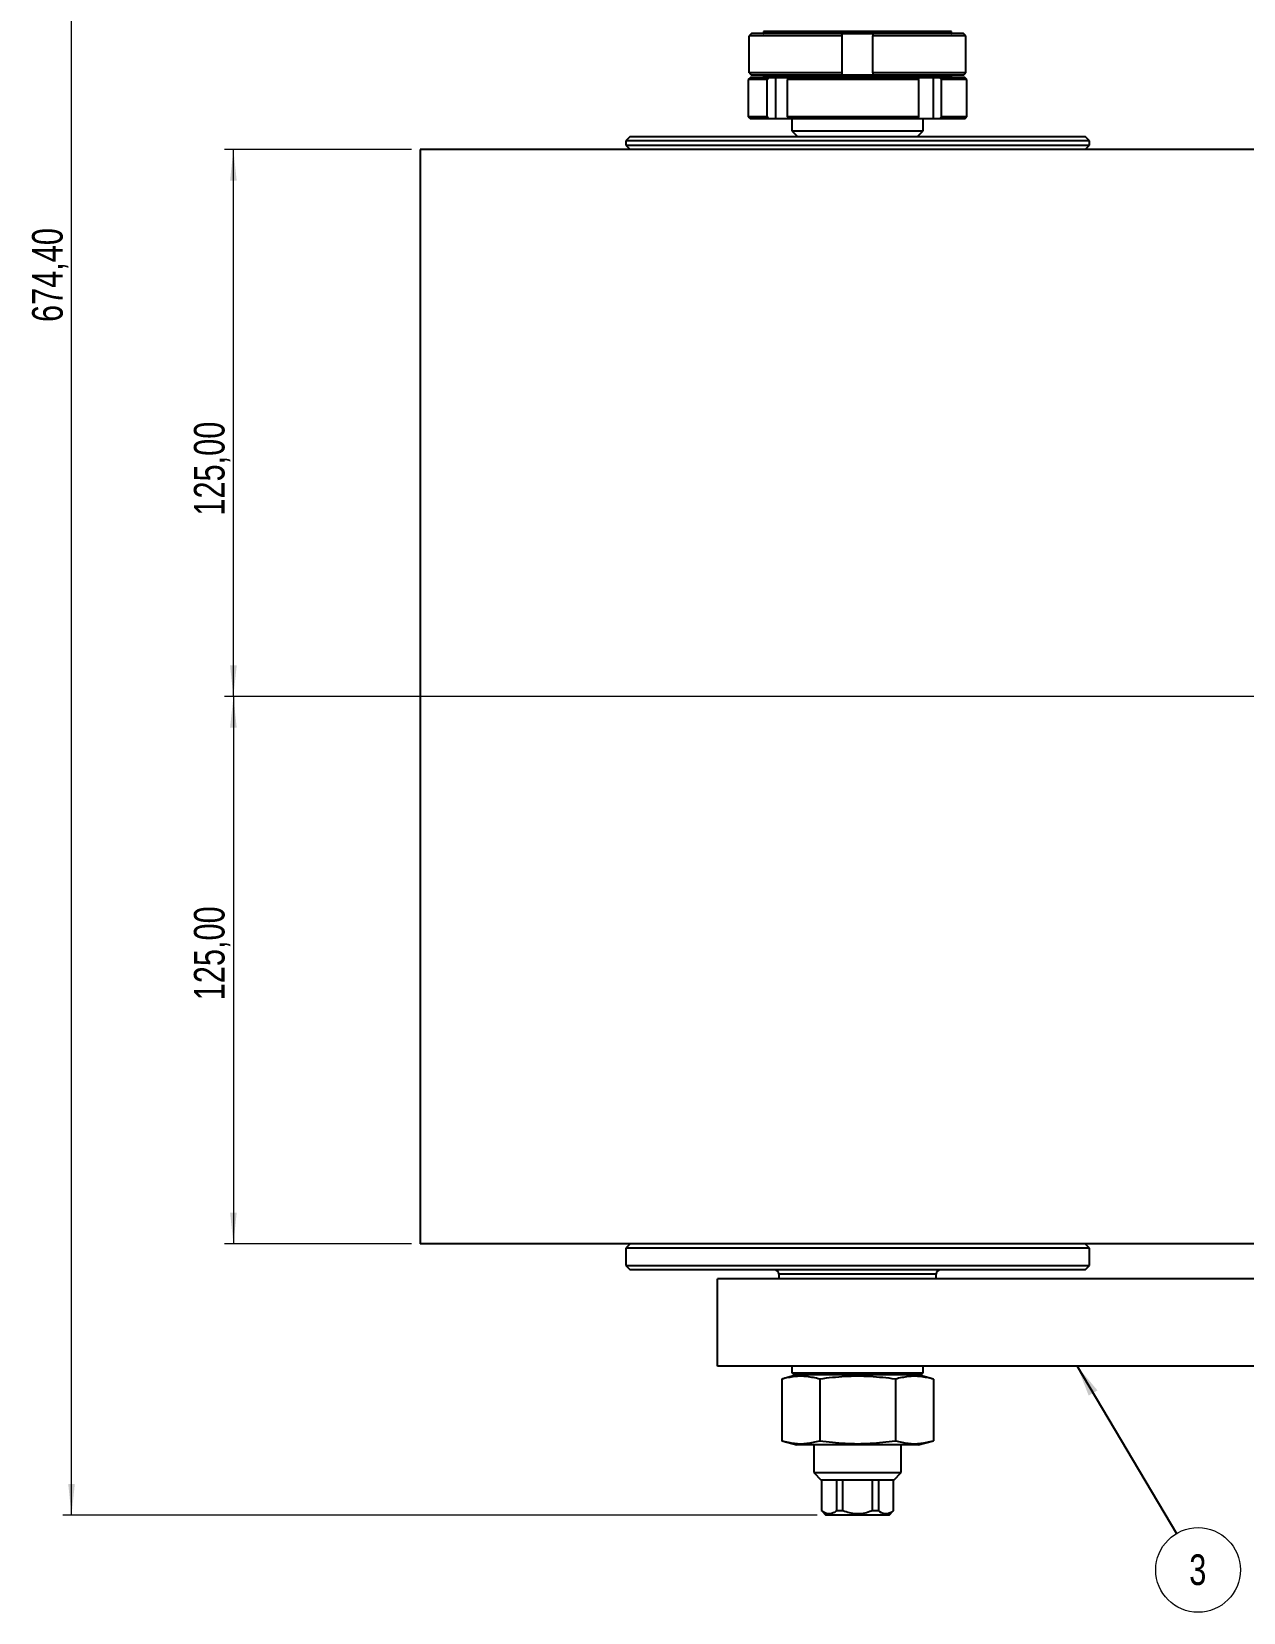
# Model space of a CAD drawing. Header units: millimetres. Extents: x 15 to 1184, y 5 to 836.
# Drawn here: x 489.6 to 628.1, y 400.6 to 581.2 of the extents above; entities that cross this region are included whole.
import ezdxf

# ---------------------------------------------------------------- set-up
doc = ezdxf.new("R2010")
doc.units = ezdxf.units.MM
doc.styles.add('SLDTEXTSTYLE1', font='TXT', dxfattribs={"width": 0.75})
doc.dimstyles.new('SLDDIMSTYLE0', dxfattribs={"dimtxt": 3.5, "dimasz": 3.556, "dimexe": 0, "dimexo": 0.0625, "dimgap": 0.875, "dimtad": 1, "dimlfac": 2, "dimrnd": 1e-09, "dimzin": 12, "dimdsep": 46, "dimtxsty": 'SLDTEXTSTYLE1', "dimsah": 1, "dimcen": 0.09, "dimadec": 0, "dimazin": 3, "dimtfac": 1, "dimtdec": 3, "dimtofl": 0, "dimtmove": 0, "dimatfit": 3, "dimfxl": 1, "dimfrac": 2, "dimtolj": 1, "dimtzin": 12, "dimarcsym": 0})
doc.dimstyles.new('SLDDIMSTYLE1', dxfattribs={"dimtxt": 0.18, "dimasz": 3.556, "dimexe": 0, "dimexo": 0.0625, "dimgap": 0, "dimtad": 0, "dimtih": 1, "dimtoh": 1, "dimdec": 0, "dimrnd": 1e-09, "dimzin": 0, "dimdsep": 46, "dimtxsty": 'Standard', "dimsah": 1, "dimcen": 0.09, "dimadec": 0, "dimazin": 0, "dimtfac": 3.556, "dimtdec": 0, "dimtofl": 0, "dimtmove": 0, "dimatfit": 3, "dimfxl": 1, "dimfrac": 2, "dimtolj": 1, "dimtzin": 0, "dimarcsym": 0})

# ---------------------------------------------------------------- blocks, each defined once
blk = doc.blocks.new('_D_2')
at = {"color": 7, "linetype": 'Continuous', "lineweight": 0}
for p, q in [((567.24, 748.94), (493.15, 748.94)), ((494.15, 411.74), (494.15, 748.94)), ((579.36, 411.74), (493.15, 411.74))]:
    blk.add_line(p, q, dxfattribs=at)
at = {"color": 7, "linetype": 'Continuous', "lineweight": 18}
for points in [[(494.15, 748.94), (493.77, 745.39), (494.53, 745.39)], [(494.15, 411.74), (494.53, 415.3), (493.77, 415.3)]]:
    blk.add_solid(points, dxfattribs=at)
at = {"color": 7, "linetype": 'Continuous', "lineweight": 18, "insert": (489.64, 548.04), "char_height": 3.5, "attachment_point": 1, "rotation": 90, "style": 'SLDTEXTSTYLE1'}
blk.add_mtext('674,40', dxfattribs=at)
blk = doc.blocks.new('_D_3')
at = {"color": 7, "linetype": 'Continuous', "lineweight": 0}
for p, q in [((532.99, 567.74), (511.65, 567.74)), ((512.65, 505.24), (512.65, 567.74)), ((654.49, 505.24), (511.65, 505.24))]:
    blk.add_line(p, q, dxfattribs=at)
at = {"color": 7, "linetype": 'Continuous', "lineweight": 18}
for points in [[(512.65, 567.74), (512.27, 564.19), (513.03, 564.19)], [(512.65, 505.24), (513.03, 508.8), (512.27, 508.8)]]:
    blk.add_solid(points, dxfattribs=at)
at = {"color": 7, "linetype": 'Continuous', "lineweight": 18, "insert": (508.14, 525.92), "char_height": 3.5, "attachment_point": 1, "rotation": 90, "style": 'SLDTEXTSTYLE1'}
blk.add_mtext('125,00', dxfattribs=at)
blk = doc.blocks.new('_D_4')
at = {"color": 7, "linetype": 'Continuous', "lineweight": 0}
for p, q in [((654.49, 505.24), (511.65, 505.24)), ((512.65, 505.24), (512.65, 442.74)), ((532.99, 442.74), (511.65, 442.74))]:
    blk.add_line(p, q, dxfattribs=at)
at = {"color": 7, "linetype": 'Continuous', "lineweight": 18}
for points in [[(512.65, 505.24), (512.27, 501.69), (513.03, 501.69)], [(512.65, 442.74), (513.03, 446.3), (512.27, 446.3)]]:
    blk.add_solid(points, dxfattribs=at)
at = {"color": 7, "linetype": 'Continuous', "lineweight": 18, "insert": (508.14, 470.55), "char_height": 3.5, "attachment_point": 1, "rotation": 90, "style": 'SLDTEXTSTYLE1'}
blk.add_mtext('125,00', dxfattribs=at)
blk = doc.blocks.new('SW_NOTE_0_7')
at = {"color": 0, "linetype": 'Continuous', "lineweight": 0}
blk.add_circle((2.47, -4.16), 4.84, dxfattribs=at)
at = {"color": 0, "linetype": 'Continuous', "lineweight": 0, "insert": (2.44, -2.38), "char_height": 3.5, "attachment_point": 2, "style": 'SLDTEXTSTYLE1'}
blk.add_mtext('3', dxfattribs=at)

msp = doc.modelspace()

# ---------------------------------------------------------------- linework, layer by layer
at = {"color": 7, "linetype": 'Continuous', "lineweight": 25}
for p, q in [((571.8626, 580.9925), (571.61, 580.7425)), ((582.2369, 580.7425), (571.61, 580.7425)), ((571.61, 576.4925), (571.61, 580.7425)), ((582.2369, 580.9925), (571.8626, 580.9925)), ((573.2369, 581.2175), (573.2369, 581.0175)), ((582.2369, 580.7425), (582.2369, 580.9925)), ((582.2369, 580.9925), (585.7369, 580.9925)), ((582.2369, 576.4925), (582.2369, 580.7425)), ((585.7369, 580.9925), (585.7369, 580.7425)), ((596.1113, 580.9925), (585.7369, 580.9925)), ((596.3638, 580.7425), (585.7369, 580.7425)), ((585.7369, 576.4925), (585.7369, 580.7425)), ((594.7369, 581.0175), (594.7369, 581.2175)), ((596.3638, 580.7425), (596.1113, 580.9925)), ((596.3638, 576.4925), (596.3638, 580.7425)), ((582.2369, 576.4925), (571.61, 576.4925)), ((571.61, 576.4925), (571.8626, 576.2425)), ((582.2369, 576.2425), (571.8626, 576.2425)), ((573.2369, 576.2175), (573.2369, 576.0175)), ((582.2369, 576.2425), (582.2369, 576.4925)), ((585.7369, 576.2425), (582.2369, 576.2425)), ((596.3638, 576.4925), (585.7369, 576.4925)), ((585.7369, 576.4925), (585.7369, 576.2425)), ((596.1113, 576.2425), (585.7369, 576.2425)), ((594.7369, 576.0175), (594.7369, 576.2175)), ((596.1113, 576.2425), (596.3638, 576.4925)), ((571.7369, 575.9925), (571.4869, 575.7425)), ((571.4869, 575.7425), (571.4869, 571.4925)), ((573.642, 575.7425), (571.4869, 575.7425)), ((573.8291, 575.9925), (571.7369, 575.9925)), ((573.642, 575.7425), (573.8291, 575.9925)), ((573.642, 571.4925), (573.642, 575.7425)), ((573.8291, 575.9925), (574.6621, 575.9925)), ((574.6621, 571.2425), (574.6621, 575.9925)), ((574.6621, 575.9925), (576.1799, 575.9925)), ((576.1799, 575.9925), (575.9928, 575.7425)), ((591.0035, 575.7425), (575.9928, 575.7425)), ((575.9928, 571.4925), (575.9928, 575.7425)), ((590.8339, 575.9925), (576.1799, 575.9925)), ((591.0035, 575.7425), (590.8339, 575.9925)), ((590.8339, 575.9925), (592.6717, 575.9925)), ((591.0035, 571.4925), (591.0035, 575.7425)), ((592.6717, 571.2425), (592.6717, 575.9925)), ((592.6717, 575.9925), (593.4269, 575.9925)), ((593.4269, 575.9925), (593.5965, 575.7425)), ((596.2369, 575.9925), (593.4269, 575.9925)), ((593.5965, 571.4925), (593.5965, 575.7425)), ((596.4869, 575.7425), (593.5965, 575.7425)), ((596.4869, 575.7425), (596.2369, 575.9925)), ((596.4869, 571.4925), (596.4869, 575.7425)), ((571.4869, 571.4925), (571.7369, 571.2425)), ((573.642, 571.4925), (571.4869, 571.4925)), ((573.8291, 571.2425), (571.7369, 571.2425)), ((573.8291, 571.2425), (573.642, 571.4925)), ((574.6621, 571.2425), (573.8291, 571.2425)), ((576.1799, 571.2425), (574.6621, 571.2425)), ((591.0035, 571.4925), (575.9928, 571.4925)), ((575.9928, 571.4925), (576.1799, 571.2425)), ((590.8339, 571.2425), (576.1799, 571.2425)), ((576.4869, 571.2425), (576.4869, 569.8925)), ((590.8339, 571.2425), (591.0035, 571.4925)), ((592.6717, 571.2425), (590.8339, 571.2425)), ((591.4869, 569.8925), (591.4869, 571.2425)), ((593.4269, 571.2425), (592.6717, 571.2425)), ((593.5965, 571.4925), (593.4269, 571.2425)), ((596.2369, 571.2425), (593.4269, 571.2425)), ((596.4869, 571.4925), (593.5965, 571.4925)), ((596.2369, 571.2425), (596.4869, 571.4925)), ((557.9869, 569.2425), (557.4869, 568.7425)), ((557.9869, 569.2425), (609.9869, 569.2425)), ((576.4869, 569.8925), (577.1369, 569.2425)), ((576.4869, 569.8925), (583.9869, 569.8925)), ((583.9869, 569.8925), (591.4869, 569.8925)), ((590.8369, 569.2425), (591.4869, 569.8925)), ((610.4869, 568.7425), (609.9869, 569.2425)), ((533.9869, 567.7425), (533.9869, 442.7425)), ((633.6659, 567.7425), (533.9869, 567.7425)), ((557.4869, 568.7425), (557.4869, 568.2425)), ((610.4869, 568.7425), (557.4869, 568.7425)), ((557.4869, 568.2425), (557.9869, 567.7425)), ((557.4869, 568.2425), (610.4869, 568.2425)), ((609.9869, 567.7425), (610.4869, 568.2425)), ((610.4869, 568.2425), (610.4869, 568.7425)), ((633.6659, 442.7425), (533.9869, 442.7425)), ((557.9869, 442.7425), (557.4869, 442.2425)), ((610.4869, 442.2425), (609.9869, 442.7425)), ((557.4869, 442.2425), (557.4869, 440.2425)), ((610.4869, 442.2425), (557.4869, 442.2425)), ((610.4869, 440.2425), (610.4869, 442.2425)), ((557.4869, 440.2425), (557.9869, 439.7425)), ((557.4869, 440.2425), (583.9869, 440.2425)), ((583.9869, 439.7425), (557.9869, 439.7425)), ((574.9869, 439.2425), (574.9869, 438.7425)), ((583.9869, 440.2425), (610.4869, 440.2425)), ((609.9869, 439.7425), (583.9869, 439.7425)), ((592.9869, 438.7425), (592.9869, 439.2425)), ((609.9869, 439.7425), (610.4869, 440.2425)), ((567.9869, 428.7425), (567.9869, 438.7425)), ((633.9869, 438.7425), (567.9869, 438.7425)), ((633.9869, 428.7425), (567.9869, 428.7425)), ((576.4869, 428.7425), (576.4869, 427.9925)), ((591.4869, 427.9925), (591.4869, 428.7425)), ((577.0619, 427.7425), (575.3251, 427.2771)), ((575.3267, 427.2775), (575.3267, 420.2074)), ((576.4869, 427.9925), (576.7369, 427.7425)), ((576.4869, 427.9925), (591.4869, 427.9925)), ((591.2369, 427.7425), (576.7369, 427.7425)), ((579.6568, 427.2775), (579.6568, 420.2074)), ((588.317, 427.2775), (588.317, 420.2074)), ((592.6487, 427.2771), (590.9119, 427.7425)), ((591.2369, 427.7425), (591.4869, 427.9925)), ((592.6472, 427.2775), (592.6472, 420.2074)), ((575.3251, 420.2078), (577.0619, 419.7425)), ((587.4494, 419.7425), (577.0619, 419.7425)), ((578.9869, 419.7425), (578.9869, 416.5925)), ((590.9119, 419.7425), (587.4494, 419.7425)), ((588.9869, 416.5925), (588.9869, 419.7425)), ((590.9119, 419.7425), (592.6487, 420.2078)), ((578.9869, 416.5925), (579.8369, 415.7425)), ((578.9869, 416.5925), (583.9869, 416.5925)), ((583.9869, 415.7425), (579.8369, 415.7425)), ((579.8619, 415.7425), (579.8619, 412.2425)), ((579.8801, 415.7425), (579.8801, 412.2425)), ((581.5985, 412.2425), (581.5985, 415.7425)), ((582.2684, 415.7425), (582.2684, 412.2425)), ((583.9869, 416.5925), (588.9869, 416.5925)), ((588.1369, 415.7425), (583.9869, 415.7425)), ((585.7054, 412.2425), (585.7054, 415.7425)), ((586.3753, 415.7425), (586.3753, 412.2425)), ((588.0937, 412.2425), (588.0937, 415.7425)), ((588.1119, 412.2425), (588.1119, 415.7425)), ((588.1369, 415.7425), (588.9869, 416.5925)), ((579.8619, 412.2425), (580.3619, 411.7425)), ((579.8619, 412.2425), (579.8801, 412.2425)), ((581.5985, 412.2425), (582.2684, 412.2425)), ((585.7054, 412.2425), (586.3753, 412.2425)), ((587.6119, 411.7425), (588.1119, 412.2425)), ((588.0937, 412.2425), (588.1119, 412.2425)), ((583.9869, 411.7425), (580.3619, 411.7425)), ((587.6119, 411.7425), (583.9869, 411.7425))]:
    msp.add_line(p, q, dxfattribs=at)
at = {"color": 8, "linetype": 'Continuous', "lineweight": 25}
for p, q in [((594.7369, 581.2175), (573.2369, 581.2175)), ((594.7369, 581.0175), (573.2369, 581.0175)), ((576.0227, 576.2175), (573.2369, 576.2175)), ((594.7369, 576.2175), (576.0227, 576.2175)), ((576.0227, 576.0175), (573.2369, 576.0175)), ((594.7369, 576.0175), (576.0227, 576.0175)), ((583.9869, 439.2425), (574.9869, 439.2425)), ((592.9869, 439.2425), (583.9869, 439.2425))]:
    msp.add_line(p, q, dxfattribs=at)
at = {"color": 7, "linetype": 'Continuous', "lineweight": 25}
for centre, radius, start, end in [((573.2119, 581.0175), 0.025, 270, 360), ((594.7619, 581.0175), 0.025, 180, 270), ((573.2619, 576.2175), 0.025, 90, 180), ((594.7119, 576.2175), 0.025, 0, 90), ((573.2119, 576.0175), 0.025, 270, 360), ((594.7619, 576.0175), 0.025, 180, 270), ((574.4869, 439.2425), 0.5, 0, 90), ((593.4869, 439.2425), 0.5, 90, 180)]:
    msp.add_arc(centre, radius, start, end, dxfattribs=at)
for points, knots in [([(579.6568, 427.2775), (579.1739, 427.3876), (578.2159, 427.606), (576.7639, 427.6054), (575.8077, 427.3872), (575.3267, 427.2775)], [0, 0, 0, 0, 0.33552734, 0.66574787, 1, 1, 1, 1]), ([(588.317, 427.2775), (587.3531, 427.3874), (585.439, 427.6057), (582.5351, 427.6057), (580.6208, 427.3874), (579.6568, 427.2775)], [0, 0, 0, 0, 0.33491768, 0.66504229, 1, 1, 1, 1]), ([(592.6472, 427.2775), (592.1652, 427.3874), (591.2081, 427.6057), (589.7562, 427.6057), (588.7991, 427.3874), (588.317, 427.2775)], [0, 0, 0, 0, 0.33491768, 0.66504229, 1, 1, 1, 1]), ([(575.3267, 420.2074), (575.8076, 420.0977), (576.7638, 419.8795), (578.2158, 419.8789), (579.1739, 420.0973), (579.6568, 420.2074)], [0, 0, 0, 0, 0.33422445, 0.66444489, 1, 1, 1, 1]), ([(579.6568, 420.2074), (580.6207, 420.0975), (582.5348, 419.8792), (585.4388, 419.8792), (587.353, 420.0975), (588.317, 420.2074)], [0, 0, 0, 0, 0.33491768, 0.66504229, 1, 1, 1, 1]), ([(588.317, 420.2074), (588.799, 420.0975), (589.7561, 419.8792), (591.208, 419.8792), (592.1651, 420.0975), (592.6472, 420.2074)], [0, 0, 0, 0, 0.33491768, 0.66504229, 1, 1, 1, 1]), ([(581.5985, 412.2425), (581.4722, 412.1479), (581.2157, 411.956), (580.6862, 411.8046), (580.2266, 411.9668), (579.9341, 412.1995), (579.8801, 412.2425)], [0, 0, 0, 0, 0.22880367, 0.46456537, 0.90120531, 1, 1, 1, 1]), ([(585.7054, 412.2425), (585.6051, 412.2024), (585.259, 412.0643), (584.64, 411.9013), (583.8434, 411.84), (583.053, 411.9599), (582.5364, 412.1314), (582.2799, 412.2377), (582.2684, 412.2425)], [0, 0, 0, 0, 0.09157782, 0.31607556, 0.54007992, 0.76447208, 0.98944263, 1, 1, 1, 1]), ([(588.0937, 412.2425), (587.9674, 412.1479), (587.7108, 411.956), (587.1814, 411.8046), (586.7218, 411.9668), (586.4293, 412.1995), (586.3753, 412.2425)], [0, 0, 0, 0, 0.228803672, 0.464565369, 0.901205314, 1, 1, 1, 1])]:
    msp.add_open_spline(points, degree=3, knots=knots, dxfattribs=at)

# ---------------------------------------------------------------- block references
at = {"color": 7, "linetype": 'Continuous', "lineweight": 0}
msp.add_blockref('SW_NOTE_0_7', (620.4313, 409.6252), dxfattribs=at)

# ---------------------------------------------------------------- dimensions: what is measured, and where the dimension line sits
at = {"color": 7, "linetype": 'Continuous', "lineweight": 18}
for base, p1, p2, picture, middle in [((494.1515, 748.9425), (580.3619, 411.7425), (568.2369, 748.9425), '_D_2', (494.1515, 555.154)), ((512.6515, 567.7425), (655.4869, 505.2425), (533.9869, 567.7425), '_D_3', (512.6515, 533.0308)), ((512.6515, 442.7425), (655.4869, 505.2425), (533.9869, 442.7425), '_D_4', (512.6515, 477.6632))]:
    dim = msp.add_linear_dim(base=base, p1=p1, p2=p2, angle=90, dimstyle='SLDDIMSTYLE0', dxfattribs=at)
    dim.commit()
    dim.dimension.update_dxf_attribs({"geometry": picture, "text_midpoint": middle, "dimtype": 160})

# ---------------------------------------------------------------- leaders
at = {"color": 7, "linetype": 'Continuous', "lineweight": 0}
msp.add_leader([(609.087, 428.7425), (620.4313, 409.6252)], dimstyle='SLDDIMSTYLE1', dxfattribs=at)

doc.saveas('drawing.dxf')
